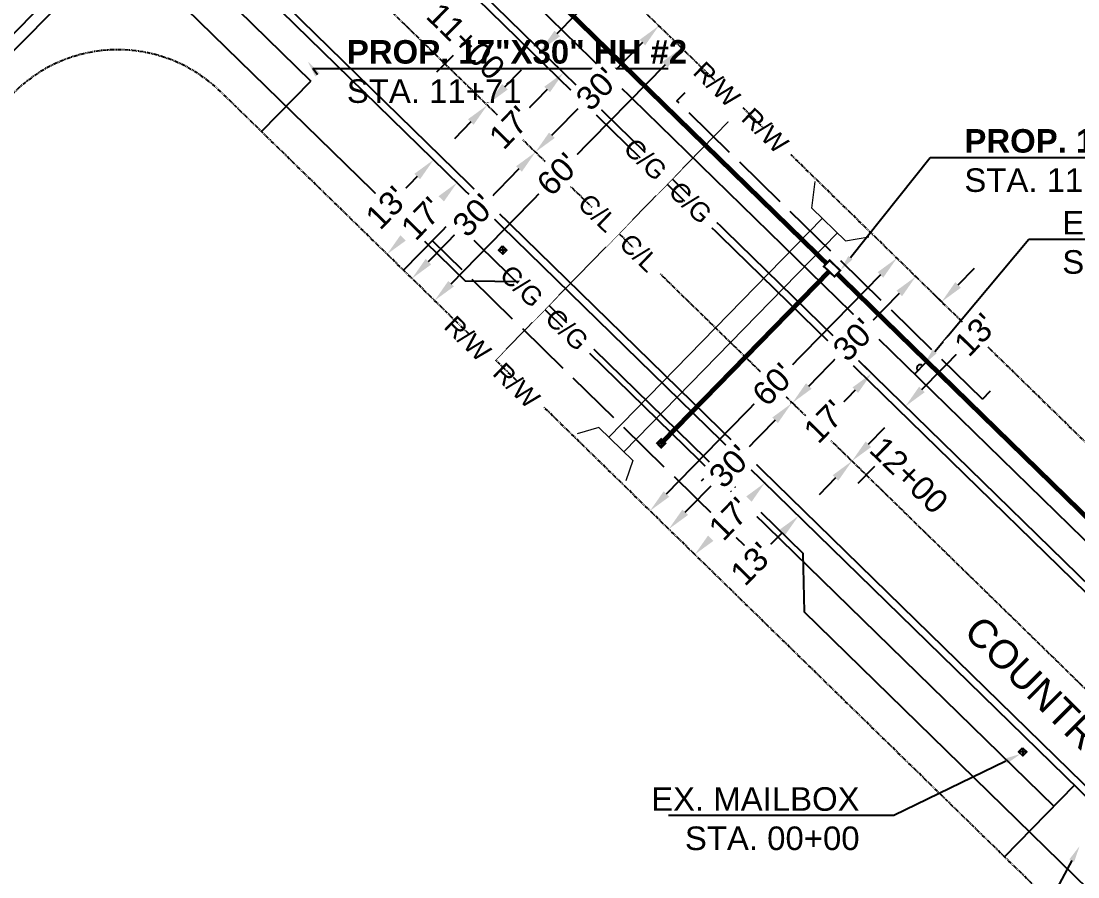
# Model space of a CAD drawing. Header units: feet. Extents: x -173233 to 8939709, y -5822937 to 440401.
# Drawn here: x 4505005.1 to 4505184.6, y -1445803 to -1445657.6 of the extents above; entities that cross this region are included whole.
import ezdxf
from ezdxf import colors
from ezdxf.entities.mleader import LeaderData, LeaderLine
from ezdxf.lldxf.tags import DXFTag
from ezdxf.math import Vec2, Vec3

# ---------------------------------------------------------------- set-up
doc = ezdxf.new("R2010")
doc.units = ezdxf.units.FT
doc.header["$MEASUREMENT"] = 0
for name, pattern in [('CENTER2', [1.125, 0.75, -0.125, 0.125, -0.125]), ('FENCE_GENERAL', [120, -24, 96]), ('PHANTOM2', [1.25, 0.625, -0.125, 0.125, -0.125, 0.125, -0.125])]:
    doc.linetypes.add(name, pattern=pattern)
doc.layers.get('DEFPOINTS').update_dxf_attribs({"color": 3, "lineweight": 0})
for name, color, linetype in [('-TBLOCK', 7, 'Continuous'), ('0 @ 40 (1)', 7, 'Continuous'), ('CHC-CENTERLINE', 254, 'CENTER2'), ('CHC-ROW', 4, 'PHANTOM2')]:
    doc.layers.add(name, color=color, linetype=linetype)
for name, color, linetype, lineweight in [('C-Anno', 7, 'Continuous', 25), ('C-Anno @ 40 (1)', 7, 'Continuous', 25), ('C-Anno @ 40 (2)', 7, 'Continuous', 25), ('CHC-CURB-EOP', 5, 'Continuous', 25), ('DIMS', 7, 'Continuous', 5), ('DIMS @ 40', 7, 'Continuous', 5), ('FTR-PROPOSED EQUIPMENT', 7, 'Continuous', 0)]:
    doc.layers.add(name, color=color, linetype=linetype, lineweight=lineweight)
doc.styles.add('MTCS Standard', font='arial.ttf', dxfattribs={"height": 0.08})
doc.styles.add('Notes', font='arial.ttf', dxfattribs={"height": 0.1})
doc.styles.get("Standard").update_dxf_attribs({"font": 'arial.ttf'})
doc.styles.add('Zayo Utilities', font='', dxfattribs={"oblique": 6, "height": 2})
doc.styles.get('Zayo Utilities').set_extended_font_data('Cordia New')
tags = doc.linetypes.add('WATER', pattern='A,1.3,-0.09,["W",Zayo Utilities,S=0.03,R=0,X=-0.03,Y=-0.025],-0.09', length=1.48).pattern_tags.tags
tags[6] = DXFTag(74, 10)
doc.dimstyles.get("Standard").update_dxf_attribs({"dimtxt": 0.1, "dimasz": 0.1, "dimexe": 0.005, "dimexo": 0.00625, "dimgap": 0.005, "dimtad": 0, "dimdec": 0, "dimzin": 0, "dimdsep": 46, "dimtxsty": 'Standard', "dimcen": 0, "dimadec": 0, "dimazin": 0, "dimtfac": 1, "dimtdec": 0, "dimtofl": 0, "dimtmove": 0, "dimatfit": 0, "dimfxl": 1, "dimtfill": 1, "dimtolj": 1, "dimtzin": 0, "dimarcsym": 0})

# ---------------------------------------------------------------- blocks, each defined once
blk = doc.blocks.new('streetsgn')
at = {"color": 0, "linetype": 'ByBlock'}
blk.add_lwpolyline([(-1.5, -0.02), (1.5, 0.02)], dxfattribs=at)
blk.add_arc((0, 0), 0.638, 0.7826, 180.7826, dxfattribs=at)
blk = doc.blocks.new('*D415')
at = {"layer": 'DEFPOINTS', "color": 0, "transparency": 16777216}
for p in [(4505117.26, -1445662.15), (4505117.26, -1445662.15), (4505075.35, -1445705.07)]:
    blk.add_point(p, dxfattribs=at)
at = {"layer": 'DIMS', "color": 0, "lineweight": -2, "transparency": 16777216}
for p, q in [((4505117.08, -1445661.97), (4505117.12, -1445662.01)), ((4505114.47, -1445665.01), (4505098.82, -1445681.03)), ((4505078.14, -1445702.21), (4505093.79, -1445686.19)), ((4505075.17, -1445704.9), (4505075.2, -1445704.94))]:
    blk.add_line(p, q, dxfattribs=at)
at = {"layer": 'DIMS', "color": 0, "transparency": 16777216}
for points in [[(4505113.99, -1445664.54), (4505114.94, -1445665.48), (4505117.26, -1445662.15)], [(4505077.66, -1445701.75), (4505078.62, -1445702.68), (4505075.35, -1445705.07)]]:
    blk.add_solid(points, dxfattribs=at)
at = {"layer": 'DIMS', "color": 0, "transparency": 16777216, "insert": (4505096.3, -1445683.61), "char_height": 4, "attachment_point": 5, "rotation": 45.6832, "bg_fill": 3, "box_fill_scale": 1.25, "bg_fill_color": 256, "bg_fill_true_color": 13158600, "bg_fill_transparency": 0}
blk.add_mtext("\\A1;60'", dxfattribs=at)
blk = doc.blocks.new('*D416')
at = {"layer": 'DEFPOINTS', "color": 0, "transparency": 16777216}
for p in [(4505113.42, -1445658.4), (4505113.42, -1445658.4), (4505092.46, -1445679.86)]:
    blk.add_point(p, dxfattribs=at)
at = {"layer": 'DIMS', "color": 0, "lineweight": -2, "transparency": 16777216}
for p, q in [((4505113.24, -1445658.22), (4505113.28, -1445658.26)), ((4505110.63, -1445661.26), (4505105.45, -1445666.56)), ((4505095.26, -1445677), (4505100.43, -1445671.7)), ((4505092.29, -1445679.69), (4505092.32, -1445679.72))]:
    blk.add_line(p, q, dxfattribs=at)
at = {"layer": 'DIMS', "color": 0, "transparency": 16777216}
for points in [[(4505110.15, -1445660.79), (4505111.1, -1445661.72), (4505113.42, -1445658.4)], [(4505094.78, -1445676.53), (4505095.74, -1445677.46), (4505092.46, -1445679.86)]]:
    blk.add_solid(points, dxfattribs=at)
at = {"layer": 'DIMS', "color": 0, "transparency": 16777216, "insert": (4505102.94, -1445669.13), "char_height": 4, "attachment_point": 5, "rotation": 45.6832, "bg_fill": 3, "box_fill_scale": 1.25, "bg_fill_color": 256, "bg_fill_true_color": 13158600, "bg_fill_transparency": 0}
blk.add_mtext("\\A1;30'", dxfattribs=at)
blk = doc.blocks.new('*D417')
at = {"layer": 'DEFPOINTS', "color": 0, "transparency": 16777216}
for p in [(4505092.47, -1445679.86), (4505071.51, -1445701.33), (4505071.51, -1445701.33)]:
    blk.add_point(p, dxfattribs=at)
at = {"layer": 'DIMS', "color": 0, "lineweight": -2, "transparency": 16777216}
for p, q in [((4505092.29, -1445679.69), (4505092.32, -1445679.72)), ((4505089.67, -1445682.72), (4505084.5, -1445688.02)), ((4505074.3, -1445698.46), (4505079.48, -1445693.16)), ((4505071.33, -1445701.15), (4505071.36, -1445701.19))]:
    blk.add_line(p, q, dxfattribs=at)
at = {"layer": 'DIMS', "color": 0, "transparency": 16777216}
for points in [[(4505089.19, -1445682.26), (4505090.15, -1445683.19), (4505092.47, -1445679.86)], [(4505073.82, -1445698), (4505074.78, -1445698.93), (4505071.51, -1445701.33)]]:
    blk.add_solid(points, dxfattribs=at)
at = {"layer": 'DIMS', "color": 0, "transparency": 16777216, "insert": (4505081.99, -1445690.59), "char_height": 4, "attachment_point": 5, "rotation": 45.6861, "bg_fill": 3, "box_fill_scale": 1.25, "bg_fill_color": 256, "bg_fill_true_color": 13158600, "bg_fill_transparency": 0}
blk.add_mtext("\\A1;30'", dxfattribs=at)
blk = doc.blocks.new('*D418')
at = {"layer": 'DEFPOINTS', "color": 0, "transparency": 16777216}
for p in [(4505109.12, -1445654.2), (4505109.2, -1445654.27), (4505097.32, -1445666.44)]:
    blk.add_point(p, dxfattribs=at)
at = {"layer": 'DIMS', "color": 0, "lineweight": -2, "transparency": 16777216}
for p, q in [((4505111.91, -1445651.33), (4505114.71, -1445648.47)), ((4505109.02, -1445654.1), (4505108.98, -1445654.06)), ((4505097.14, -1445666.26), (4505097.1, -1445666.22)), ((4505094.45, -1445669.22), (4505090.54, -1445673.22))]:
    blk.add_line(p, q, dxfattribs=at)
at = {"layer": 'DIMS', "color": 0, "transparency": 16777216}
for points in [[(4505111.44, -1445650.87), (4505112.39, -1445651.8), (4505109.12, -1445654.2)], [(4505093.97, -1445668.75), (4505094.93, -1445669.69), (4505097.24, -1445666.36)]]:
    blk.add_solid(points, dxfattribs=at)
at = {"layer": 'DIMS', "color": 0, "transparency": 16777216, "insert": (4505088.16, -1445675.66), "char_height": 4, "attachment_point": 5, "rotation": 45.6832, "bg_fill": 3, "box_fill_scale": 1.25, "bg_fill_color": 256, "bg_fill_true_color": 13158600, "bg_fill_transparency": 0}
blk.add_mtext("\\A1;17'", dxfattribs=at)
blk = doc.blocks.new('*D419')
at = {"layer": 'DIMS', "color": 0, "lineweight": -2, "transparency": 16777216}
for p, q in [((4505078.98, -1445684.87), (4505079.02, -1445684.9)), ((4505076.37, -1445687.9), (4505075.6, -1445688.69)), ((4505070.08, -1445694.34), (4505070.84, -1445693.56)), ((4505067.11, -1445697.03), (4505067.14, -1445697.06))]:
    blk.add_line(p, q, dxfattribs=at)
at = {"layer": 'DIMS', "color": 0, "transparency": 16777216}
for points in [[(4505075.89, -1445687.44), (4505076.84, -1445688.37), (4505079.16, -1445685.04)], [(4505069.6, -1445693.88), (4505070.56, -1445694.81), (4505067.28, -1445697.2)]]:
    blk.add_solid(points, dxfattribs=at)
at = {"layer": 'DIMS', "color": 0, "transparency": 16777216, "insert": (4505073.22, -1445691.12), "char_height": 4, "attachment_point": 5, "rotation": 45.6861, "bg_fill": 3, "box_fill_scale": 1.25, "bg_fill_color": 256, "bg_fill_true_color": 13158600, "bg_fill_transparency": 0}
blk.add_mtext("\\A1;17'", dxfattribs=at)
at = {"layer": 'DEFPOINTS', "color": 0, "transparency": 16777216}
for p in [(4505079.16, -1445685.04), (4505067.28, -1445697.2), (4505067.28, -1445697.2)]:
    blk.add_point(p, dxfattribs=at)
blk = doc.blocks.new('*D420')
at = {"layer": 'DEFPOINTS', "color": 0, "transparency": 16777216}
for p in [(4505093.37, -1445662.58), (4505093.37, -1445662.58), (4505084.29, -1445671.88)]:
    blk.add_point(p, dxfattribs=at)
at = {"layer": 'DIMS', "color": 0, "lineweight": -2, "transparency": 16777216}
for p, q in [((4505096.16, -1445659.71), (4505102.86, -1445652.85)), ((4505093.55, -1445662.75), (4505093.51, -1445662.71)), ((4505084.47, -1445672.05), (4505084.43, -1445672.02)), ((4505081.49, -1445674.74), (4505078.7, -1445677.6))]:
    blk.add_line(p, q, dxfattribs=at)
at = {"layer": 'DIMS', "color": 0, "transparency": 16777216}
for points in [[(4505095.69, -1445659.25), (4505096.64, -1445660.18), (4505093.37, -1445662.58)], [(4505081.02, -1445674.27), (4505081.97, -1445675.2), (4505084.29, -1445671.88)]]:
    blk.add_solid(points, dxfattribs=at)
at = {"layer": 'DIMS', "color": 0, "transparency": 16777216, "insert": (4505105.24, -1445650.41), "char_height": 4, "attachment_point": 5, "rotation": 45.6861, "bg_fill": 3, "box_fill_scale": 1.25, "bg_fill_color": 256, "bg_fill_true_color": 13158600, "bg_fill_transparency": 0}
blk.add_mtext("\\A1;13'", dxfattribs=at)
blk = doc.blocks.new('*D421')
at = {"layer": 'DEFPOINTS', "color": 0, "transparency": 16777216}
for p in [(4505084.48, -1445671.62), (4505075.18, -1445681.15), (4505075.18, -1445681.15)]:
    blk.add_point(p, dxfattribs=at)
at = {"layer": 'DIMS', "color": 0, "lineweight": -2, "transparency": 16777216}
for p, q in [((4505087.28, -1445668.76), (4505090.07, -1445665.9)), ((4505084.31, -1445671.45), (4505084.34, -1445671.48)), ((4505075, -1445680.98), (4505075.04, -1445681.01)), ((4505072.38, -1445684.01), (4505069.59, -1445686.88))]:
    blk.add_line(p, q, dxfattribs=at)
at = {"layer": 'DIMS', "color": 0, "transparency": 16777216}
for points in [[(4505086.8, -1445668.29), (4505087.76, -1445669.22), (4505084.48, -1445671.62)], [(4505071.91, -1445683.55), (4505072.86, -1445684.48), (4505075.18, -1445681.15)]]:
    blk.add_solid(points, dxfattribs=at)
at = {"layer": 'DIMS', "color": 0, "transparency": 16777216, "insert": (4505067.21, -1445689.31), "char_height": 4, "attachment_point": 5, "rotation": 45.6862, "bg_fill": 3, "box_fill_scale": 1.25, "bg_fill_color": 256, "bg_fill_true_color": 13158600, "bg_fill_transparency": 0}
blk.add_mtext("\\A1;13'", dxfattribs=at)
blk = doc.blocks.new('*D422')
at = {"layer": 'DEFPOINTS', "color": 0, "transparency": 16777216}
for p in [(4505153.84, -1445697.87), (4505111.93, -1445740.79), (4505111.93, -1445740.79)]:
    blk.add_point(p, dxfattribs=at)
at = {"layer": 'DIMS', "color": 0, "lineweight": -2, "transparency": 16777216}
for p, q in [((4505154.02, -1445698.04), (4505153.98, -1445698)), ((4505151.05, -1445700.73), (4505135.4, -1445716.75)), ((4505114.72, -1445737.93), (4505130.37, -1445721.91)), ((4505111.75, -1445740.62), (4505111.79, -1445740.65))]:
    blk.add_line(p, q, dxfattribs=at)
at = {"layer": 'DIMS', "color": 0, "transparency": 16777216}
for points in [[(4505150.57, -1445700.26), (4505151.52, -1445701.19), (4505153.84, -1445697.87)], [(4505114.25, -1445737.46), (4505115.2, -1445738.4), (4505111.93, -1445740.79)]]:
    blk.add_solid(points, dxfattribs=at)
at = {"layer": 'DIMS', "color": 0, "transparency": 16777216, "insert": (4505132.89, -1445719.33), "char_height": 4, "attachment_point": 5, "rotation": 45.6861, "bg_fill": 3, "box_fill_scale": 1.25, "bg_fill_color": 256, "bg_fill_true_color": 13158600, "bg_fill_transparency": 0}
blk.add_mtext("\\A1;60'", dxfattribs=at)
blk = doc.blocks.new('*D423')
at = {"layer": 'DEFPOINTS', "color": 0, "transparency": 16777216}
for p in [(4505157.05, -1445701), (4505157.68, -1445701.61), (4505136.73, -1445723.07)]:
    blk.add_point(p, dxfattribs=at)
at = {"layer": 'DIMS', "color": 0, "lineweight": -2, "transparency": 16777216}
for p, q in [((4505157.5, -1445701.44), (4505156.91, -1445700.86)), ((4505154.26, -1445703.86), (4505149.08, -1445709.16)), ((4505138.89, -1445719.6), (4505144.06, -1445714.3)), ((4505136.55, -1445722.9), (4505135.95, -1445722.32))]:
    blk.add_line(p, q, dxfattribs=at)
at = {"layer": 'DIMS', "color": 0, "transparency": 16777216}
for points in [[(4505153.78, -1445703.4), (4505154.73, -1445704.33), (4505157.05, -1445701)], [(4505138.41, -1445719.13), (4505139.37, -1445720.06), (4505136.1, -1445722.46)]]:
    blk.add_solid(points, dxfattribs=at)
at = {"layer": 'DIMS', "color": 0, "transparency": 16777216, "insert": (4505146.57, -1445711.73), "char_height": 4, "attachment_point": 5, "rotation": 45.6832, "bg_fill": 3, "box_fill_scale": 1.25, "bg_fill_color": 256, "bg_fill_true_color": 13158600, "bg_fill_transparency": 0}
blk.add_mtext("\\A1;30'", dxfattribs=at)
blk = doc.blocks.new('*D424')
at = {"layer": 'DEFPOINTS', "color": 0, "transparency": 16777216}
for p in [(4505135.95, -1445722.55), (4505115.11, -1445743.9), (4505115.11, -1445743.9)]:
    blk.add_point(p, dxfattribs=at)
at = {"layer": 'DIMS', "color": 0, "lineweight": -2, "transparency": 16777216}
for p, q in [((4505135.78, -1445722.38), (4505135.81, -1445722.41)), ((4505133.16, -1445725.42), (4505128.04, -1445730.66)), ((4505117.91, -1445741.04), (4505123.02, -1445735.8)), ((4505115.29, -1445744.07), (4505115.26, -1445744.04))]:
    blk.add_line(p, q, dxfattribs=at)
at = {"layer": 'DIMS', "color": 0, "transparency": 16777216}
for points in [[(4505132.68, -1445724.95), (4505133.64, -1445725.88), (4505135.95, -1445722.55)], [(4505117.43, -1445740.57), (4505118.38, -1445741.5), (4505115.11, -1445743.9)]]:
    blk.add_solid(points, dxfattribs=at)
at = {"layer": 'DIMS', "color": 0, "transparency": 16777216, "insert": (4505125.53, -1445733.23), "char_height": 4, "attachment_point": 5, "rotation": 45.6861, "bg_fill": 3, "box_fill_scale": 1.25, "bg_fill_color": 256, "bg_fill_true_color": 13158600, "bg_fill_transparency": 0}
blk.add_mtext("\\A1;30'", dxfattribs=at)
blk = doc.blocks.new('*D425')
at = {"layer": 'DEFPOINTS', "color": 0, "transparency": 16777216}
for p in [(4505159.97, -1445703.85), (4505148.1, -1445716.01), (4505149.57, -1445717.45)]:
    blk.add_point(p, dxfattribs=at)
at = {"layer": 'DIMS', "color": 0, "lineweight": -2, "transparency": 16777216}
for p, q in [((4505164.24, -1445702.43), (4505167.03, -1445699.56)), ((4505160.15, -1445704.03), (4505161.59, -1445705.43)), ((4505148.28, -1445716.19), (4505149.71, -1445717.59)), ((4505146.78, -1445720.31), (4505143.98, -1445723.17))]:
    blk.add_line(p, q, dxfattribs=at)
at = {"layer": 'DIMS', "color": 0, "transparency": 16777216}
for points in [[(4505163.76, -1445701.96), (4505164.71, -1445702.89), (4505161.44, -1445705.29)], [(4505146.3, -1445719.84), (4505147.25, -1445720.77), (4505149.57, -1445717.45)]]:
    blk.add_solid(points, dxfattribs=at)
at = {"layer": 'DIMS', "color": 0, "transparency": 16777216, "insert": (4505141.6, -1445725.61), "char_height": 4, "attachment_point": 5, "rotation": 45.6861, "bg_fill": 3, "box_fill_scale": 1.25, "bg_fill_color": 256, "bg_fill_true_color": 13158600, "bg_fill_transparency": 0}
blk.add_mtext("\\A1;17'", dxfattribs=at)
blk = doc.blocks.new('*D426')
at = {"layer": 'DIMS', "color": 0, "lineweight": -2, "transparency": 16777216}
for p, q in [((4505131.59, -1445736.23), (4505131.55, -1445736.19)), ((4505128.61, -1445738.91), (4505127.85, -1445739.7)), ((4505122.33, -1445745.35), (4505123.09, -1445744.57)), ((4505119.71, -1445748.39), (4505119.67, -1445748.35))]:
    blk.add_line(p, q, dxfattribs=at)
at = {"layer": 'DIMS', "color": 0, "transparency": 16777216}
for points in [[(4505128.14, -1445738.45), (4505129.09, -1445739.38), (4505131.41, -1445736.05)], [(4505121.85, -1445744.89), (4505122.8, -1445745.82), (4505119.53, -1445748.21)]]:
    blk.add_solid(points, dxfattribs=at)
at = {"layer": 'DIMS', "color": 0, "transparency": 16777216, "insert": (4505125.47, -1445742.13), "char_height": 4, "attachment_point": 5, "rotation": 45.6861, "bg_fill": 3, "box_fill_scale": 1.25, "bg_fill_color": 256, "bg_fill_true_color": 13158600, "bg_fill_transparency": 0}
blk.add_mtext("\\A1;17'", dxfattribs=at)
at = {"layer": 'DEFPOINTS', "color": 0, "transparency": 16777216}
for p in [(4505131.41, -1445736.05), (4505119.53, -1445748.21), (4505119.53, -1445748.21)]:
    blk.add_point(p, dxfattribs=at)
blk = doc.blocks.new('*D427')
at = {"layer": 'DEFPOINTS', "color": 0, "transparency": 16777216}
for p in [(4505155.3, -1445723.04), (4505155.3, -1445723.04), (4505146.22, -1445732.34)]:
    blk.add_point(p, dxfattribs=at)
at = {"layer": 'DIMS', "color": 0, "lineweight": -2, "transparency": 16777216}
for p, q in [((4505158.1, -1445720.18), (4505164.79, -1445713.32)), ((4505155.48, -1445723.22), (4505155.45, -1445723.18)), ((4505146.4, -1445732.52), (4505146.36, -1445732.48)), ((4505143.43, -1445735.21), (4505140.63, -1445738.07))]:
    blk.add_line(p, q, dxfattribs=at)
at = {"layer": 'DIMS', "color": 0, "transparency": 16777216}
for points in [[(4505157.62, -1445719.71), (4505158.57, -1445720.65), (4505155.3, -1445723.04)], [(4505142.95, -1445734.74), (4505143.9, -1445735.67), (4505146.22, -1445732.34)]]:
    blk.add_solid(points, dxfattribs=at)
at = {"layer": 'DIMS', "color": 0, "transparency": 16777216, "insert": (4505167.17, -1445710.88), "char_height": 4, "attachment_point": 5, "rotation": 45.6861, "bg_fill": 3, "box_fill_scale": 1.25, "bg_fill_color": 256, "bg_fill_true_color": 13158600, "bg_fill_transparency": 0}
blk.add_mtext("\\A1;13'", dxfattribs=at)
blk = doc.blocks.new('*D428')
at = {"layer": 'DEFPOINTS', "color": 0, "transparency": 16777216}
for p in [(4505146.22, -1445732.34), (4505137.14, -1445741.65), (4505137.14, -1445741.65)]:
    blk.add_point(p, dxfattribs=at)
at = {"layer": 'DIMS', "color": 0, "lineweight": -2, "transparency": 16777216}
for p, q in [((4505149.01, -1445729.48), (4505151.81, -1445726.62)), ((4505146.04, -1445732.17), (4505146.08, -1445732.2)), ((4505136.96, -1445741.47), (4505137, -1445741.51)), ((4505134.34, -1445744.51), (4505131.55, -1445747.37))]:
    blk.add_line(p, q, dxfattribs=at)
at = {"layer": 'DIMS', "color": 0, "transparency": 16777216}
for points in [[(4505148.54, -1445729.02), (4505149.49, -1445729.95), (4505146.22, -1445732.34)], [(4505133.87, -1445744.04), (4505134.82, -1445744.97), (4505137.14, -1445741.65)]]:
    blk.add_solid(points, dxfattribs=at)
at = {"layer": 'DIMS', "color": 0, "transparency": 16777216, "insert": (4505129.17, -1445749.81), "char_height": 4, "attachment_point": 5, "rotation": 45.6862, "bg_fill": 3, "box_fill_scale": 1.25, "bg_fill_color": 256, "bg_fill_true_color": 13158600, "bg_fill_transparency": 0}
blk.add_mtext("\\A1;13'", dxfattribs=at)
blk = doc.blocks.new('*U483')
at = {"layer": 'C-Anno @ 40 (1)'}
ml = blk.add_multileader_mtext('Standard', dxfattribs=at)
ml.set_content('{\\fArial|b1|i0|c0|p34;PROP. 17"X30" HH #2\\P}STA. 11+71', color=256, style='Notes')
ml.set_leader_properties()
ml.build(insert=Vec2(0, 0))
ml.multileader.update_dxf_attribs({"text_left_attachment_type": 6, "text_right_attachment_type": 6, "dogleg_length": 0.0548, "arrow_head_size": 2.8, "scale": 40})
ctx = ml.context
ctx.base_point, ctx.scale, ctx.arrow_head_size, ctx.landing_gap_size, ctx.plane_origin = Vec3(4505056.84, -1445665.63), 40, 2.8, 3.6, Vec3(4505071.34, -1445648.31)
ctx.left_attachment, ctx.right_attachment = 6, 6
notes = []
notes.append((ctx, [(0, (1, 1, 0), (4505054.65, -1445665.63), (1, 0), 2.19, [(0, [(4505053.8, -1445664.46)], 0, [])])]))
ctx.mtext.insert, ctx.mtext.width, ctx.mtext.defined_height, ctx.mtext.flow_direction = Vec3(4505060.44, -1445660.83), 69.3546, 4.8, 5
at = {"layer": 'C-Anno @ 40 (2)'}
ml = blk.add_multileader_mtext('Standard', dxfattribs=at)
ml.set_content('{\\fArial|b1|i0|c0|p34;PROP. 17"X30" HH #2\\P}STA. 11+71', color=256, style='Notes')
ml.set_leader_properties()
ml.build(insert=Vec2(0, 0))
ml.multileader.update_dxf_attribs({"text_left_attachment_type": 6, "text_right_attachment_type": 6, "dogleg_length": 0.0548, "arrow_head_size": 2.8, "scale": 40})
ctx = ml.context
ctx.base_point, ctx.scale, ctx.arrow_head_size, ctx.landing_gap_size, ctx.plane_origin = Vec3(4505161.71, -1445680.75), 40, 2.8, 3.6, Vec3(4505071.34, -1445648.31)
ctx.left_attachment, ctx.right_attachment = 6, 6
notes.append((ctx, [(0, (1, 1, 0), (4505159.52, -1445680.75), (1, 0), 2.19, [(0, [(4505144.22, -1445699.98)], 0, [])])]))
ctx.mtext.insert, ctx.mtext.width, ctx.mtext.defined_height, ctx.mtext.flow_direction = Vec3(4505165.31, -1445675.95), 69.3546, 4.8, 5
for ctx, leaders in notes:
    for number, flags, end, landing, length, lines in leaders:
        leader = LeaderData()
        leader.index, (leader.has_last_leader_line, leader.has_dogleg_vector, leader.attachment_direction) = number, flags
        leader.last_leader_point, leader.dogleg_vector, leader.dogleg_length = Vec3(end), Vec3(landing), length
        for number, points, colour, breaks in lines:
            line = LeaderLine()
            line.index, line.vertices, line.color, line.breaks = number, Vec3.list(points), colors.encode_raw_color(colour), breaks
            leader.lines.append(line)
        ctx.leaders.append(leader)
blk = doc.blocks.new('*U484')
at = {"layer": 'C-Anno @ 40 (2)'}
ml = blk.add_multileader_mtext('Standard', dxfattribs=at)
ml.set_content("{\\fArial|b1|i0|c0|p34;PROP. 2'X3' HH #3\\P}STA. 100+34", color=256, style='Notes')
ml.set_leader_properties()
ml.build(insert=Vec2(0, 0))
ml.multileader.update_dxf_attribs({"text_left_attachment_type": 6, "text_right_attachment_type": 6, "dogleg_length": 0.0548, "arrow_head_size": 2.8, "scale": 40})
ctx = ml.context
ctx.base_point, ctx.scale, ctx.arrow_head_size, ctx.landing_gap_size, ctx.plane_origin = Vec3(4505157.97, -1445860.19), 40, 2.8, 3.6, Vec3(4505181.98, -1445827.3)
ctx.left_attachment, ctx.right_attachment, ctx.text_align_type = 6, 6, 2
notes = []
notes.append((ctx, [(1, (1, 1, 0), (4505215.64, -1445860.19), (-1, 0), 2.19, [(0, [(4505244.87, -1445780.52)], 0, [])])]))
ctx.mtext.insert, ctx.mtext.width, ctx.mtext.defined_height, ctx.mtext.alignment, ctx.mtext.flow_direction = Vec3(4505209.85, -1445855.39), 69.3546, 4.8, 3, 5
for ctx, leaders in notes:
    for number, flags, end, landing, length, lines in leaders:
        leader = LeaderData()
        leader.index, (leader.has_last_leader_line, leader.has_dogleg_vector, leader.attachment_direction) = number, flags
        leader.last_leader_point, leader.dogleg_vector, leader.dogleg_length = Vec3(end), Vec3(landing), length
        for number, points, colour, breaks in lines:
            line = LeaderLine()
            line.index, line.vertices, line.color, line.breaks = number, Vec3.list(points), colors.encode_raw_color(colour), breaks
            leader.lines.append(line)
        ctx.leaders.append(leader)

msp = doc.modelspace()

# ---------------------------------------------------------------- linework, layer by layer
at = {"layer": '-TBLOCK'}
for p, q in [((4505086.9, -1445697.21), (4505086.19, -1445696.51)), ((4505086.88, -1445695.79), (4505087.6, -1445696.49)), ((4505175.21, -1445782.44), (4505174.49, -1445781.74)), ((4505175.19, -1445781.03), (4505175.91, -1445781.73))]:
    msp.add_line(p, q, dxfattribs=at)
for points in [[(4505086.88, -1445695.79), (4505086.9, -1445697.21), (4505087.6, -1445696.49), (4505086.19, -1445696.51)], [(4505175.19, -1445781.03), (4505175.21, -1445782.44), (4505175.91, -1445781.73), (4505174.49, -1445781.74)]]:
    msp.add_lwpolyline(points, close=True, dxfattribs=at)
at = {"layer": '-TBLOCK', "const_width": 0.35}
for points in [[(4505144.22, -1445699.98), (4505143.24, -1445701), (4505141.43, -1445699.27), (4505142.42, -1445698.24)], [(4505113.12, -1445729.32), (4505113.83, -1445728.62), (4505114.53, -1445729.33), (4505113.82, -1445730.03)]]:
    msp.add_lwpolyline(points, close=True, dxfattribs=at)
for points in [[(4505113.82, -1445730.03), (4505113.83, -1445728.62)], [(4505114.53, -1445729.33), (4505113.12, -1445729.32)]]:
    msp.add_lwpolyline(points, dxfattribs=at)
at = {"linetype": 'FENCE_GENERAL', "ltscale": 0.1}
for p, q in [((4505168.36, -1445721.82), (4505169.76, -1445720.39)), ((4505130.12, -1445751.57), (4505131.52, -1445750.14))]:
    msp.add_line(p, q, dxfattribs=at)
at = {"color": 5, "linetype": 'WATER'}
msp.add_lwpolyline([(4504935.2, -1445731.62), (4505080.29, -1445585.65), (4505121.13, -1445543.75), (4505329.18, -1445328.65, -0.034798), (4505338.69, -1445320.1), (4505440.57, -1445240.56)], format="xyb", dxfattribs=at)
for points in [[(4505021.84, -1445644.45), (4505080.51, -1445701.74), (4505090.62, -1445701.82), (4505137.89, -1445747.97), (4505138.08, -1445757.93)], [(4505589.88, -1446159.09), (4505478.11, -1446094.17), (4505377.31, -1445990.58), (4505186.39, -1445805.1), (4505138.08, -1445757.93)]]:
    msp.add_lwpolyline(points, dxfattribs=at)
for points in [[(4505078.49, -1445663.43), (4505075.69, -1445666.28)], [(4505150.05, -1445733.28), (4505147.24, -1445736.14)]]:
    msp.add_lwpolyline(points)
at = {"linetype": 'FENCE_GENERAL', "ltscale": 0.1, "flags": 128}
for points in [[(4505168.36, -1445721.82), (4505116.49, -1445671.17)], [(4505131.52, -1445750.14), (4505074.97, -1445694.92)]]:
    msp.add_lwpolyline(points, dxfattribs=at)
at = {"layer": 'CHC-CENTERLINE'}
msp.add_lwpolyline([(4505542.27, -1446122.01), (4505394.17, -1445973.5), (4505203.13, -1445787.91), (4505005.54, -1445594.99)], dxfattribs=at)
at = {"layer": 'CHC-CURB-EOP'}
for p, q in [((4505045.96, -1445676.38), (4505054.34, -1445667.8)), ((4505116.49, -1445671.17), (4505117.89, -1445669.74)), ((4505070.08, -1445699.93), (4505078.46, -1445691.34)), ((4505172.11, -1445799.55), (4505183.98, -1445787.38))]:
    msp.add_line(p, q, dxfattribs=at)
for points in [[(4505746.63, -1445369.78), (4505738.09, -1445376.51), (4505435.83, -1445614.54), (4505402.7, -1445641.24, 0.02856), (4505384.95, -1445657.3), (4505256.79, -1445787.32, -0.412077), (4505219.8, -1445787.72), (4505211.32, -1445779.48), (4505059.52, -1445631.28, -0.413981), (4505059.06, -1445594.17), (4505114.49, -1445537.3), (4505322.53, -1445322.22, -0.034798), (4505333, -1445312.81), (4505434.88, -1445233.27)], [(4505745.86, -1445368.8), (4505737.31, -1445375.53), (4505435.05, -1445613.56), (4505401.92, -1445640.27, 0.02856), (4505384.06, -1445656.42), (4505255.9, -1445786.44, -0.412077), (4505220.67, -1445786.82), (4505212.19, -1445778.58), (4505060.39, -1445630.38, -0.413981), (4505059.96, -1445595.04), (4505115.39, -1445538.17), (4505323.43, -1445323.09, -0.034798), (4505333.77, -1445313.79), (4505435.65, -1445234.25)], [(4504918.58, -1445775.62, -0.382584), (4504920.21, -1445736.61), (4505006.01, -1445648.59, -0.414446), (4505043.15, -1445648.13), (4505194.94, -1445796.34), (4505385.85, -1445981.79), (4505490, -1446086.23, -0.227266)], [(4504967.91, -1445821.83), (4504921.7, -1445777.16, -0.415437), (4504921.11, -1445737.48), (4505006.91, -1445649.46, -0.414446), (4505042.27, -1445649.03), (4505194.07, -1445797.23), (4505384.97, -1445982.68), (4505489.11, -1446087.12, -0.227266)]]:
    msp.add_lwpolyline(points, format="xyb", dxfattribs=at)
for points in [[(4505215.68, -1445775), (4505215.68, -1445775), (4505064.84, -1445627.73)], [(4505039.41, -1445653.22), (4505054.34, -1445667.8)], [(4504922.59, -1445743.13), (4505009.08, -1445654.4)], [(4505078.46, -1445691.34), (4505180.49, -1445790.96)], [(4505137.89, -1445747.97), (4505137.89, -1445747.97)]]:
    msp.add_lwpolyline(points, dxfattribs=at)
at = {"layer": 'CHC-ROW'}
for points in [[(4505735.96, -1445356.23), (4505728.84, -1445361.83), (4505425.08, -1445601.05), (4505391.88, -1445627.81, 0.02856), (4505372.67, -1445645.19), (4505256.35, -1445763.19, -0.412079), (4505221.13, -1445763.57), (4505221.13, -1445763.57), (4505080.85, -1445626.59, -0.413981), (4505080.41, -1445591.25), (4505124, -1445546.53), (4505332.06, -1445331.43, -0.034798), (4505341.15, -1445323.25), (4505443.03, -1445243.71)], [(4505475.12, -1446097.16), (4505373.1, -1445994.85), (4505182.2, -1445809.4), (4505038.99, -1445669.58, 0.414446), (4505003.63, -1445670.02), (4504939.5, -1445735.81)]]:
    msp.add_lwpolyline(points, format="xyb", dxfattribs=at)
at = {"layer": 'DEFPOINTS'}
msp.add_lwpolyline([(4505127.61, -1445672.25), (4505085.7, -1445715.18)], dxfattribs=at)
at = {"layer": 'DIMS'}
for points in [[(4505139.39, -1445689.37), (4505139.97, -1445684.87)], [(4505104.9, -1445728.28), (4505141.17, -1445691.14)], [(4505139.39, -1445689.37), (4505145.1, -1445694.91), (4505149.09, -1445694.24)], [(4505107.45, -1445730.78), (4505143.73, -1445693.62)], [(4505103.24, -1445726.63), (4505099.53, -1445727.7)], [(4505103.24, -1445726.63), (4505108.98, -1445732.24), (4505107.84, -1445735.7)]]:
    msp.add_lwpolyline(points, dxfattribs=at)
at = {"layer": 'FTR-PROPOSED EQUIPMENT', "const_width": 0.8}
for points in [[(4505128.73, -1445685.92), (4504994.43, -1445554.8, -0.413981), (4504994.22, -1445537.84), (4504994.22, -1445537.84)], [(4505243.11, -1445780.9, -0.41281), (4505226.18, -1445781.06), (4505143.69, -1445700.52)]]:
    msp.add_lwpolyline(points, format="xyb", dxfattribs=at)
for points in [[(4505141.9, -1445698.78), (4505128.73, -1445685.92)], [(4505142.33, -1445700.13), (4505113.83, -1445729.32)]]:
    msp.add_lwpolyline(points, dxfattribs=at)

# ---------------------------------------------------------------- block references
at = {"color": 0, "linetype": 'ByBlock', "xscale": 0.9000000000000052, "yscale": 0.9000000000000052, "zscale": 0.9000000000000052}
for p, rotation in [((4505157.81, -1445716.55), 44.90355918458469), ((4505121.6, -1445734.74), 44.90358122212161)]:
    msp.add_blockref('streetsgn', p, dxfattribs=dict(at, rotation=rotation))
at = {"layer": 'C-Anno'}
for name in ['*U483', '*U484']:
    msp.add_blockref(name, (0, 0), dxfattribs=at)

# ---------------------------------------------------------------- texts
at = {"layer": '0 @ 40 (1)', "style": 'MTCS Standard'}
for s, p in [('11+00', (4505073.67, -1445656.95)), ('12+00', (4505148.94, -1445730.65))]:
    msp.add_text(s, height=4, rotation=315.552, dxfattribs=at).set_placement(p)
at = {"layer": 'C-Anno', "style": 'MTCS Standard'}
msp.add_text('COUNTRY KNOLI LN', height=4.8, rotation=315.2498, dxfattribs=at).set_placement((4505164.97, -1445761.62))

# ---------------------------------------------------------------- leaders
at = {"layer": 'C-Anno'}
ml = msp.add_multileader_mtext('Standard', dxfattribs=at)
ml.set_content('EX. STREET SIGN\\PSTA. 00+00', color=256, style='Notes')
ml.set_leader_properties()
ml.build(insert=Vec2(0, 0))
ml.multileader.update_dxf_attribs({"text_left_attachment_type": 6, "text_right_attachment_type": 6, "dogleg_length": 0.0523, "arrow_head_size": 2.8})
ctx = ml.context
ctx.base_point, ctx.arrow_head_size, ctx.landing_gap_size, ctx.plane_origin = Vec3(4505178.33, -1445694.65), 2.8, 3.6, Vec3(4505267.79, -1445561.92)
ctx.left_attachment, ctx.right_attachment = 6, 6
notes = []
notes.append((ctx, [(0, (1, 1, 0), (4505176.24, -1445694.65), (1, 0), 2.09, [(0, [(4505158.48, -1445715.87)], 0, [])])]))
ctx.mtext.insert, ctx.mtext.width, ctx.mtext.defined_height, ctx.mtext.flow_direction = Vec3(4505181.93, -1445689.85), 62.9978, 2.49, 5
ml = msp.add_multileader_mtext('Standard', dxfattribs=at)
ml.set_content('EX. MAILBOX\\PSTA. 00+00', color=256, style='Notes')
ml.set_leader_properties()
ml.build(insert=Vec2(0, 0))
ml.multileader.update_dxf_attribs({"text_left_attachment_type": 6, "text_right_attachment_type": 6, "dogleg_length": 0.126, "arrow_head_size": 2.8, "scale": 40})
ctx = ml.context
ctx.base_point, ctx.scale, ctx.arrow_head_size, ctx.landing_gap_size, ctx.plane_origin = Vec3(4505108.99, -1445792.55), 40, 2.8, 3.6, Vec3(4505105.16, -1445763.57)
ctx.left_attachment, ctx.right_attachment, ctx.text_align_type = 6, 6, 2
notes.append((ctx, [(1, (1, 1, 0), (4505153.3, -1445792.55), (-1, 0), 2.19, [(2, [(4505174.85, -1445782.09)], 0, [])])]))
ctx.mtext.insert, ctx.mtext.width, ctx.mtext.alignment, ctx.mtext.flow_direction = Vec3(4505147.51, -1445787.75), 43.8475, 3, 5
ml = msp.add_multileader_mtext('Standard', dxfattribs=at)
ml.set_content('EX. DRIVEWAY', color=256, style='Notes')
ml.set_leader_properties()
ml.build(insert=Vec2(0, 0))
ml.multileader.update_dxf_attribs({"text_left_attachment_type": 6, "text_right_attachment_type": 6, "dogleg_length": 0.126, "arrow_head_size": 2.8, "scale": 40})
ctx = ml.context
ctx.base_point, ctx.scale, ctx.arrow_head_size, ctx.landing_gap_size, ctx.plane_origin = Vec3(4505124.76, -1445817.8), 40, 2.8, 3.6, Vec3(4505120.69, -1445768.73)
ctx.left_attachment, ctx.right_attachment = 6, 6
notes.append((ctx, [(1, (1, 1, 0), (4505174.04, -1445817.8), (-1, 0), 2.19, [(2, [(4505184.87, -1445797.75)], 0, [])])]))
ctx.mtext.insert, ctx.mtext.width, ctx.mtext.flow_direction = Vec3(4505128.36, -1445813), 43.8475, 5
for ctx, leaders in notes:
    for number, flags, end, landing, length, lines in leaders:
        leader = LeaderData()
        leader.index, (leader.has_last_leader_line, leader.has_dogleg_vector, leader.attachment_direction) = number, flags
        leader.last_leader_point, leader.dogleg_vector, leader.dogleg_length = Vec3(end), Vec3(landing), length
        for number, points, colour, breaks in lines:
            line = LeaderLine()
            line.index, line.vertices, line.color, line.breaks = number, Vec3.list(points), colors.encode_raw_color(colour), breaks
            leader.lines.append(line)
        ctx.leaders.append(leader)

# ---------------------------------------------------------------- next in the draw order: texts
at = {"layer": 'CHC-CENTERLINE', "insert": (4505112.56, -1445699.36), "char_height": 3.2, "attachment_point": 6, "rotation": 316.1911, "bg_fill": 3, "box_fill_scale": 1.5, "bg_fill_color": 256, "bg_fill_transparency": 0}
msp.add_mtext_dynamic_manual_height_columns('C/L', width=3.2, gutter_width=1, heights=[0], dxfattribs=at)
at = {"layer": 'CHC-CURB-EOP', "insert": (4505100.68, -1445712.76), "char_height": 3.2, "attachment_point": 6, "rotation": 316.1911, "bg_fill": 3, "box_fill_scale": 1.5, "bg_fill_color": 256, "bg_fill_transparency": 0}
msp.add_mtext_dynamic_manual_height_columns('C/G', width=3.2, gutter_width=1, heights=[0], dxfattribs=at)
at = {"layer": 'CHC-ROW', "insert": (4505134.59, -1445679.22), "char_height": 3.2, "attachment_point": 6, "rotation": 316.1911, "bg_fill": 3, "box_fill_scale": 1.5, "bg_fill_color": 256, "bg_fill_transparency": 0}
msp.add_mtext_dynamic_manual_height_columns('R/W', width=3.2, gutter_width=1, heights=[0], dxfattribs=at)

# ---------------------------------------------------------------- next in the draw order: texts
at = {"layer": 'CHC-CURB-EOP', "char_height": 3.2, "attachment_point": 6, "rotation": 316.1911, "bg_fill": 3, "box_fill_scale": 1.5, "bg_fill_color": 256, "bg_fill_transparency": 0}
for insert in [(4505121.65, -1445691.18), (4505093, -1445705.39)]:
    msp.add_mtext_dynamic_manual_height_columns('C/G', width=3.2, gutter_width=1, heights=[0], dxfattribs=dict(at, insert=insert))
at = {"layer": 'CHC-ROW', "char_height": 3.2, "attachment_point": 6, "rotation": 316.1911, "bg_fill": 3, "box_fill_scale": 1.5, "bg_fill_color": 256, "bg_fill_transparency": 0}
for insert in [(4505126.37, -1445671.37), (4505092.36, -1445722.51)]:
    msp.add_mtext_dynamic_manual_height_columns('R/W', width=3.2, gutter_width=1, heights=[0], dxfattribs=dict(at, insert=insert))

# ---------------------------------------------------------------- next in the draw order: texts
at = {"layer": 'CHC-CURB-EOP', "insert": (4505114.01, -1445683.85), "char_height": 3.2, "attachment_point": 6, "rotation": 316.1911, "bg_fill": 3, "box_fill_scale": 1.5, "bg_fill_color": 256, "bg_fill_transparency": 0}
msp.add_mtext_dynamic_manual_height_columns('C/G', width=3.2, gutter_width=1, heights=[0], dxfattribs=at)
at = {"layer": 'CHC-ROW', "insert": (4505084.07, -1445714.56), "char_height": 3.2, "attachment_point": 6, "rotation": 316.1911, "bg_fill": 3, "box_fill_scale": 1.5, "bg_fill_color": 256, "bg_fill_transparency": 0}
msp.add_mtext_dynamic_manual_height_columns('R/W', width=3.2, gutter_width=1, heights=[0], dxfattribs=at)

# ---------------------------------------------------------------- next in the draw order: texts
at = {"layer": 'CHC-CENTERLINE', "insert": (4505105.52, -1445692.59), "char_height": 3.2, "attachment_point": 6, "rotation": 316.1911, "bg_fill": 3, "box_fill_scale": 1.5, "bg_fill_color": 256, "bg_fill_transparency": 0}
msp.add_mtext_dynamic_manual_height_columns('C/L', width=3.2, gutter_width=1, heights=[0], dxfattribs=at)

# ---------------------------------------------------------------- next in the draw order: dimensions: what is measured, and where the dimension line sits
at = {"layer": 'DIMS @ 40'}
dim = msp.add_aligned_dim(p1=(4505075.35, -1445705.07), p2=(4505117.26, -1445662.15), distance=0, dimstyle='Standard', override={"dimscale": 40, "dimpost": "'", "dimtix": 0, "dimtofl": 0, "dimtmove": 0, "dimatfit": 0, "dimfxl": 0.75, "dimarcsym": 1}, dxfattribs=at)
dim.commit()
dim.dimension.update_dxf_attribs({"geometry": '*D415', "text_midpoint": (4505096.3, -1445683.61)})

# ---------------------------------------------------------------- next in the draw order: dimensions: what is measured, and where the dimension line sits
for p1, p2, picture, middle in [((4505092.46, -1445679.86), (4505113.42, -1445658.4), '*D416', (4505102.94, -1445669.13)), ((4505153.84, -1445697.87), (4505111.93, -1445740.79), '*D422', (4505132.89, -1445719.33))]:
    dim = msp.add_aligned_dim(p1=p1, p2=p2, distance=0, dimstyle='Standard', override={"dimscale": 40, "dimpost": "'", "dimtix": 0, "dimtofl": 0, "dimtmove": 0, "dimatfit": 0, "dimfxl": 0.75, "dimarcsym": 1}, dxfattribs=at)
    dim.commit()
    dim.dimension.update_dxf_attribs({"geometry": picture, "text_midpoint": middle})

# ---------------------------------------------------------------- next in the draw order: dimensions: what is measured, and where the dimension line sits
for p1, p2, distance, picture, middle in [((4505092.47, -1445679.86), (4505071.51, -1445701.33), 0, '*D417', (4505081.99, -1445690.59)), ((4505136.73, -1445723.07), (4505157.68, -1445701.61), 0.88, '*D423', (4505146.57, -1445711.73))]:
    dim = msp.add_aligned_dim(p1=p1, p2=p2, distance=distance, dimstyle='Standard', override={"dimscale": 40, "dimpost": "'", "dimtix": 0, "dimtofl": 0, "dimtmove": 0, "dimatfit": 0, "dimfxl": 0.75, "dimarcsym": 1}, dxfattribs=at)
    dim.commit()
    dim.dimension.update_dxf_attribs({"geometry": picture, "text_midpoint": middle})

# ---------------------------------------------------------------- next in the draw order: dimensions: what is measured, and where the dimension line sits
dim = msp.add_linear_dim(base=(4505109.12, -1445654.2), p1=(4505097.32, -1445666.44), p2=(4505109.2, -1445654.27), angle=45.6832, dimstyle='Standard', override={"dimscale": 40, "dimpost": "'", "dimtix": 0, "dimtofl": 0, "dimtmove": 0, "dimatfit": 0, "dimfxl": 0.75, "dimarcsym": 1}, dxfattribs=at)
dim.commit()
dim.dimension.update_dxf_attribs({"geometry": '*D418', "text_midpoint": (4505088.16, -1445675.66), "dimtype": 161})
for p1, p2, picture, middle in [((4505079.16, -1445685.04), (4505067.28, -1445697.2), '*D419', (4505073.22, -1445691.12)), ((4505135.95, -1445722.55), (4505115.11, -1445743.9), '*D424', (4505125.53, -1445733.23))]:
    dim = msp.add_aligned_dim(p1=p1, p2=p2, distance=0, dimstyle='Standard', override={"dimscale": 40, "dimpost": "'", "dimtix": 0, "dimtofl": 0, "dimtmove": 0, "dimatfit": 0, "dimfxl": 0.75, "dimarcsym": 1}, dxfattribs=at)
    dim.commit()
    dim.dimension.update_dxf_attribs({"geometry": picture, "text_midpoint": middle})

# ---------------------------------------------------------------- next in the draw order: dimensions: what is measured, and where the dimension line sits
for base, p1, p2, angle, picture, middle in [((4505093.37, -1445662.58), (4505084.29, -1445671.88), (4505093.37, -1445662.58), 45.6861, '*D420', (4505105.24, -1445650.41)), ((4505149.57, -1445717.45), (4505159.97, -1445703.85), (4505148.1, -1445716.01), 225.6861, '*D425', (4505141.6, -1445725.61))]:
    dim = msp.add_linear_dim(base=base, p1=p1, p2=p2, angle=angle, dimstyle='Standard', override={"dimscale": 40, "dimpost": "'", "dimtix": 0, "dimtofl": 0, "dimtmove": 0, "dimatfit": 0, "dimfxl": 0.75, "dimarcsym": 1}, dxfattribs=at)
    dim.commit()
    dim.dimension.update_dxf_attribs({"geometry": picture, "text_midpoint": middle, "dimtype": 161})
dim = msp.add_aligned_dim(p1=(4505131.41, -1445736.05), p2=(4505119.53, -1445748.21), distance=0, dimstyle='Standard', override={"dimscale": 40, "dimpost": "'", "dimtix": 0, "dimtofl": 0, "dimtmove": 0, "dimatfit": 0, "dimfxl": 0.75, "dimarcsym": 1}, dxfattribs=at)
dim.commit()
dim.dimension.update_dxf_attribs({"geometry": '*D426', "text_midpoint": (4505125.47, -1445742.13)})

# ---------------------------------------------------------------- next in the draw order: dimensions: what is measured, and where the dimension line sits
dim = msp.add_aligned_dim(p1=(4505084.48, -1445671.62), p2=(4505075.18, -1445681.15), distance=0, dimstyle='Standard', override={"dimscale": 40, "dimpost": "'", "dimtix": 0, "dimtofl": 0, "dimtmove": 0, "dimatfit": 0, "dimfxl": 0.75, "dimarcsym": 1}, dxfattribs=at)
dim.commit()
dim.dimension.update_dxf_attribs({"geometry": '*D421', "text_midpoint": (4505067.21, -1445689.31)})
dim = msp.add_linear_dim(base=(4505155.3, -1445723.04), p1=(4505146.22, -1445732.34), p2=(4505155.3, -1445723.04), angle=45.6861, dimstyle='Standard', override={"dimscale": 40, "dimpost": "'", "dimtix": 0, "dimtofl": 0, "dimtmove": 0, "dimatfit": 0, "dimfxl": 0.75, "dimarcsym": 1}, dxfattribs=at)
dim.commit()
dim.dimension.update_dxf_attribs({"geometry": '*D427', "text_midpoint": (4505167.17, -1445710.88), "dimtype": 161})

# ---------------------------------------------------------------- next in the draw order: dimensions: what is measured, and where the dimension line sits
dim = msp.add_aligned_dim(p1=(4505146.22, -1445732.34), p2=(4505137.14, -1445741.65), distance=0, dimstyle='Standard', override={"dimscale": 40, "dimpost": "'", "dimtix": 0, "dimtofl": 0, "dimtmove": 0, "dimatfit": 0, "dimfxl": 0.75, "dimarcsym": 1}, dxfattribs=at)
dim.commit()
dim.dimension.update_dxf_attribs({"geometry": '*D428', "text_midpoint": (4505129.17, -1445749.81)})

doc.saveas('drawing.dxf')
